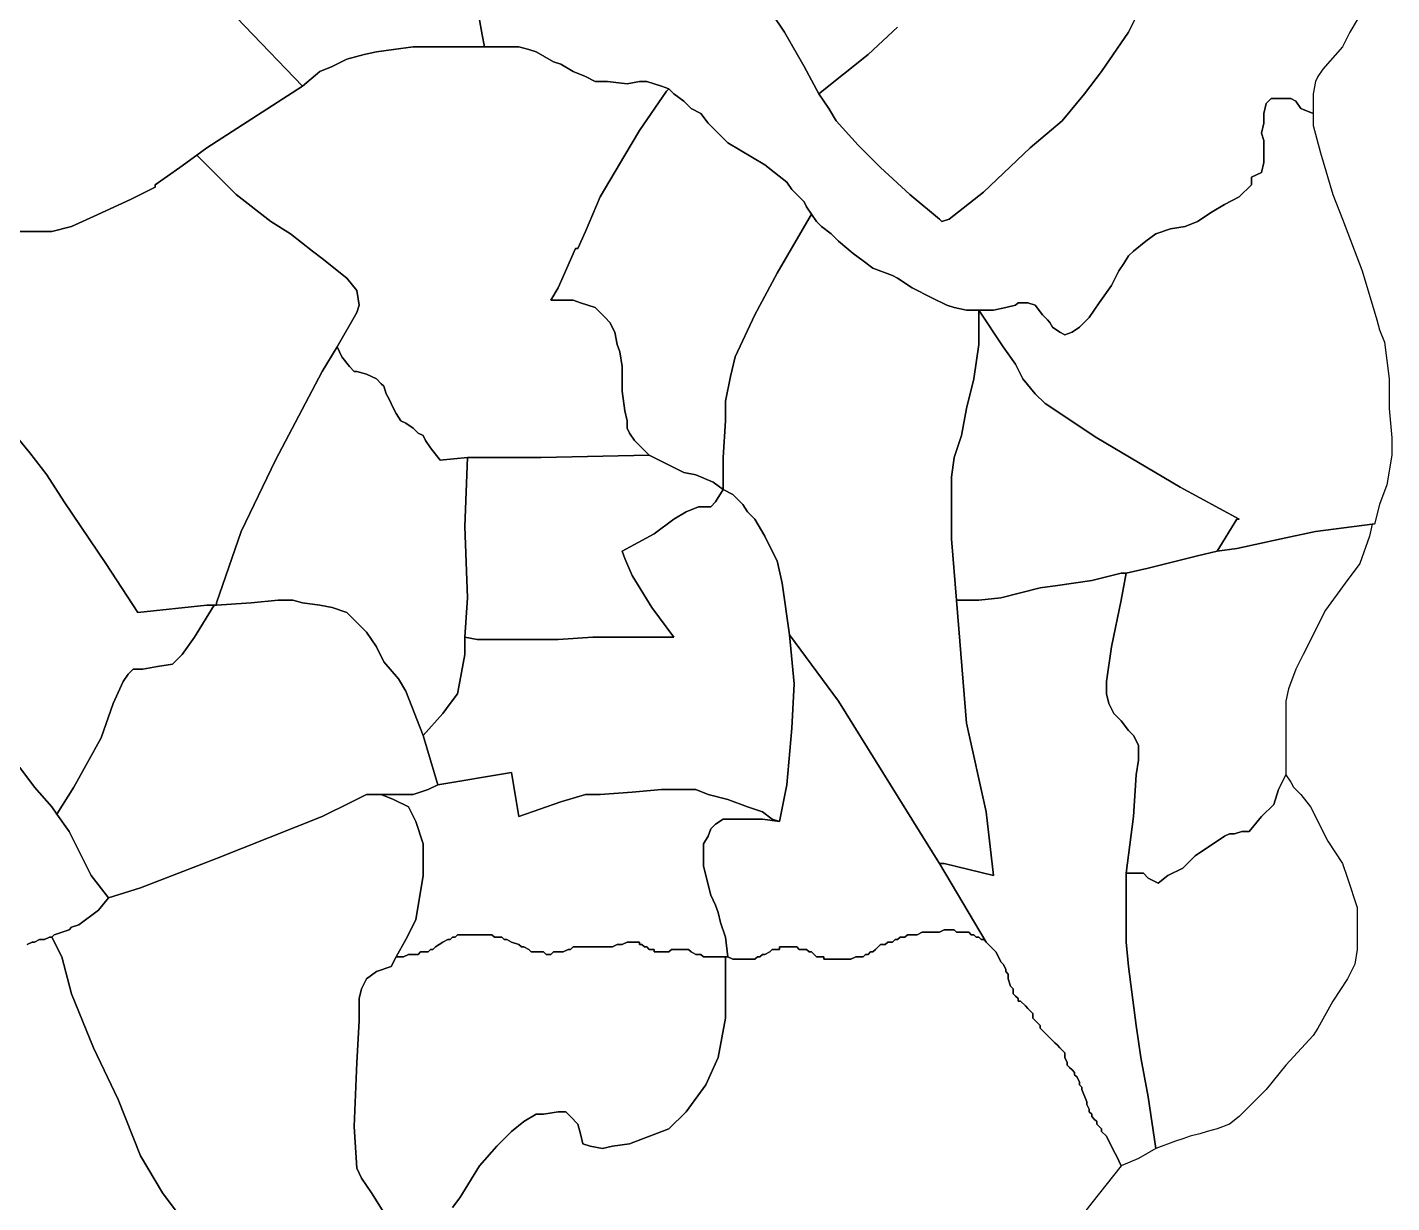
# Model space of a CAD drawing. Extents: x 50 to 241, y 15 to 190.
# Drawn here: x 189.41 to 236.4, y 106.67 to 147.14 of the extents above; entities that cross this region are included whole.
import ezdxf

# ---------------------------------------------------------------- set-up
doc = ezdxf.new("R2010")
doc.units = 0
doc.layers.add('URANGA', color=7, linetype='CONTINUOUS')

msp = doc.modelspace()

# ---------------------------------------------------------------- linework, layer by layer
at = {"layer": 'URANGA', "color": 2}
for points in [[(194.741045, 153.833354), (194.910385, 153.664006), (194.995056, 153.240631), (195.164392, 152.478557), (195.079726, 151.885833), (194.233024, 149.853639), (194.910385, 149.260913), (198.889874, 145.111847), (195.587743, 142.994976), (195.249063, 142.740951), (194.656375, 142.317579), (193.809673, 141.724856), (193.809673, 141.640179), (192.962974, 141.216807), (191.692922, 140.624084), (190.930893, 140.285382), (190.253532, 140.116034), (189.745514, 140.116034), (188.898812, 140.116034)], [(204.986117, 147.39807), (205.070788, 146.89002), (205.155458, 146.466645), (202.700026, 146.466645), (202.022664, 146.381971), (201.429976, 146.297297), (201.006625, 146.21262), (200.413934, 146.043273), (199.905916, 145.789248), (199.482565, 145.619897), (198.889874, 145.111847), (194.910385, 149.260913)], [(219.380019, 147.144045), (218.36398, 146.21262), (216.67058, 144.857823), (216.162558, 145.789248), (215.4852, 146.974694), (214.638498, 148.244818)], [(214.638498, 148.244818), (215.4852, 146.974694), (216.162558, 145.789248), (216.67058, 144.857823), (217.00926, 144.349773), (217.263267, 143.926401), (218.025299, 143.079653), (218.787331, 142.317579), (219.80337, 141.386154), (220.819409, 140.539407), (220.904079, 140.454733), (221.158089, 140.539407), (222.343468, 141.470832), (223.952202, 142.994976), (225.052911, 143.926401), (225.814939, 144.857823), (226.407631, 145.619897), (227.339003, 146.974694), (227.76235, 147.821442)], [(227.76235, 147.821442), (227.339003, 146.974694), (226.407631, 145.619897), (225.814939, 144.857823), (225.052911, 143.926401), (223.952202, 142.994976), (222.343468, 141.470832), (221.158089, 140.539406), (220.904079, 140.454733), (220.819408, 140.539406), (219.80337, 141.386154), (218.787331, 142.317579), (218.025299, 143.079653), (217.263267, 143.926401), (217.00926, 144.349773), (216.67058, 144.857823), (218.36398, 146.21262), (219.380019, 147.144045)], [(233.689253, 144.180426), (233.265902, 144.349773), (233.096562, 144.603798), (232.927222, 144.688475), (232.757881, 144.688475), (232.503874, 144.688475), (232.249864, 144.688475), (232.080523, 144.519124), (231.995853, 144.180426), (231.995853, 143.841724), (231.911183, 143.503026), (231.995853, 143.249001), (231.995853, 142.740951), (231.995853, 142.486927), (231.911183, 142.148228), (231.572502, 141.978881), (231.572502, 141.724856), (231.149151, 141.301481), (230.641133, 141.047456), (230.217782, 140.793431), (229.709761, 140.454733), (229.28641, 140.285382), (228.778393, 140.200708), (228.270371, 140.031357), (227.931691, 139.777336), (227.50834, 139.438634), (227.339003, 139.269287), (227.169662, 139.015262), (227.000322, 138.761237), (226.746312, 138.253188), (226.322961, 137.660465), (225.98428, 137.152415), (225.645603, 136.813717), (225.391592, 136.644366), (225.137581, 136.559692), (224.968241, 136.644366), (224.71423, 136.813717), (224.62956, 136.983064), (224.54489, 137.067742), (224.37555, 137.237089), (224.121539, 137.575787), (223.867532, 137.660465), (223.528851, 137.660465), (223.444181, 137.575787), (223.1055, 137.491114), (222.682149, 137.40644), (222.258802, 137.40644), (222.174132, 137.40644), (222.004791, 137.40644), (221.750781, 137.40644), (221.32743, 137.491114), (221.073419, 137.575787), (220.565401, 137.829812), (219.88804, 138.168514), (219.380019, 138.507212), (219.210678, 138.591886), (218.53332, 138.845911), (218.19464, 139.099936), (217.855959, 139.35396), (217.347938, 139.777336), (217.093931, 140.031357), (216.75525, 140.285382), (216.585909, 140.454733), (216.416569, 140.708757), (216.247229, 140.962782), (216.162558, 141.13213), (215.739207, 141.555505), (215.569867, 141.80953), (215.14652, 142.148228), (214.807839, 142.402253), (213.961137, 142.910302), (213.537789, 143.164327), (213.199109, 143.503026), (212.860428, 143.841724), (212.606417, 144.180426), (212.267737, 144.349773), (212.013729, 144.603798), (211.675049, 144.857823), (211.505708, 145.027174), (211.251698, 145.111847), (210.997687, 145.196521), (210.743677, 145.281198), (210.489666, 145.281198), (210.066319, 145.196521), (209.388957, 145.281198), (208.965606, 145.281198), (208.626929, 145.450546), (208.203578, 145.619897), (207.780227, 145.873922), (207.526216, 145.958595), (206.933528, 146.297297), (206.679518, 146.381971), (206.340837, 146.466645), (206.002156, 146.466645), (205.748146, 146.466645), (205.409465, 146.466645), (205.155458, 146.466645), (205.070788, 146.89002), (204.986117, 147.39807)], [(235.213313, 147.39807), (234.959303, 146.974694), (234.705292, 146.466645), (234.027934, 145.704571), (233.858594, 145.450546), (233.773924, 145.281198), (233.689253, 144.857823), (233.689253, 144.349773), (233.689253, 144.180426)], [(211.505708, 145.027174), (211.421038, 144.9425), (210.489666, 143.587703), (209.981648, 142.740951), (209.134946, 141.301481), (208.626929, 140.116034), (208.372918, 139.523311), (208.288248, 139.523311), (207.695557, 138.168514), (207.441546, 137.745138), (207.949567, 137.745138), (208.203578, 137.745138), (208.457588, 137.660465), (208.711599, 137.575787), (208.965606, 137.491114), (209.134946, 137.321763), (209.304287, 137.152415), (209.473627, 136.983064), (209.642968, 136.644366), (209.727638, 136.22099), (209.812308, 135.966966), (209.896978, 135.45892), (209.896978, 135.120218), (209.896978, 134.612168), (209.981648, 133.934771), (210.066318, 133.596073), (210.066318, 133.342048), (210.150989, 133.172697), (210.320329, 132.918673), (210.828347, 132.410623), (207.102865, 132.32595), (204.562766, 132.32595), (203.631394, 132.241276), (203.292717, 132.664648), (203.123377, 132.918673), (203.038706, 133.088024), (202.869366, 133.172697), (202.700026, 133.342048), (202.446015, 133.511396), (202.276675, 133.596073), (202.107334, 133.850098), (202.022664, 134.019445), (201.937994, 134.188796), (201.853327, 134.358147), (201.768657, 134.527495), (201.683987, 134.781519), (201.599317, 134.866193), (201.429976, 135.035544), (201.260636, 135.120218), (201.091296, 135.204895), (200.752615, 135.289569), (200.667945, 135.289569), (200.498604, 135.45892), (200.244594, 135.797618), (200.075257, 136.136316), (200.752615, 137.321763), (200.837285, 137.575787), (200.752615, 138.083837), (200.413934, 138.507212), (199.567236, 139.184609), (199.228555, 139.438634), (198.466527, 140.031357), (197.789165, 140.454733), (196.603786, 141.386154), (195.249063, 142.740951), (195.587743, 142.994976), (198.889874, 145.111847), (199.482565, 145.619897), (199.905916, 145.789248), (200.413934, 146.043273), (201.006625, 146.21262), (201.429976, 146.297297), (202.022664, 146.381971), (202.700026, 146.466645), (205.155458, 146.466645), (205.409465, 146.466645), (205.748146, 146.466645), (206.002156, 146.466645), (206.340837, 146.466645), (206.679518, 146.381971), (206.933528, 146.297297), (207.526216, 145.958595), (207.780227, 145.873922), (208.203578, 145.619897), (208.626929, 145.450546), (208.965606, 145.281198), (209.388957, 145.281198), (210.066319, 145.196521), (210.489666, 145.281198), (210.743677, 145.281198), (210.997687, 145.196521), (211.251698, 145.111847), (211.505708, 145.027174)], [(216.416569, 140.708757), (215.23119, 138.67656), (214.469158, 137.237089), (213.7918, 135.797618), (213.62246, 135.120218), (213.453119, 134.27347), (213.453119, 133.596073), (213.368449, 132.32595), (213.368449, 131.225177), (213.029768, 131.479202), (212.437077, 131.733226), (212.013729, 131.8179), (211.675049, 131.987251), (210.828347, 132.410623), (210.320329, 132.918673), (210.150989, 133.172697), (210.066319, 133.342048), (210.066319, 133.596073), (209.981648, 133.934771), (209.896978, 134.612168), (209.896978, 135.120218), (209.896978, 135.45892), (209.812308, 135.966966), (209.727638, 136.22099), (209.642968, 136.644366), (209.473627, 136.983064), (209.304287, 137.152415), (209.134946, 137.321763), (208.965606, 137.491114), (208.711599, 137.575787), (208.457588, 137.660465), (208.203578, 137.745138), (207.949567, 137.745138), (207.441546, 137.745138), (207.695557, 138.168514), (208.288248, 139.523311), (208.372918, 139.523311), (208.626929, 140.116034), (209.134946, 141.301481), (209.981648, 142.740952), (210.489666, 143.587703), (211.421038, 144.9425), (211.505708, 145.027174), (211.675049, 144.857823), (212.013729, 144.603798), (212.267737, 144.349773), (212.606417, 144.180426), (212.860428, 143.841724), (213.199109, 143.503026), (213.537789, 143.164327), (213.961137, 142.910302), (214.807839, 142.402253), (215.14652, 142.148228), (215.569867, 141.80953), (215.739207, 141.555505), (216.162558, 141.13213), (216.247229, 140.962782), (216.416569, 140.708757)], [(233.689253, 144.180426), (233.689253, 143.75705), (233.943264, 142.825629), (234.366611, 141.386154), (234.705292, 140.539406), (235.382654, 138.761237), (235.890675, 137.067742), (235.975342, 136.72904), (236.144682, 136.305667), (236.314022, 135.035544), (236.314022, 134.019445), (236.398693, 133.00335), (236.398693, 132.410623), (236.229352, 131.394528), (235.975342, 130.717128), (235.806005, 130.039731), (235.721334, 130.039731), (233.773924, 129.785706), (232.588541, 129.531681), (231.064481, 129.192983), (230.387123, 129.108306), (231.064481, 130.209078), (231.149151, 130.209078), (229.117073, 131.309851), (226.23829, 133.00335), (224.46022, 134.188796), (224.121539, 134.527495), (223.698192, 135.035544), (223.444181, 135.543593), (223.02083, 136.136316), (222.174132, 137.40644), (222.258802, 137.40644), (222.682149, 137.40644), (223.1055, 137.491114), (223.444181, 137.575787), (223.528851, 137.660465), (223.867532, 137.660465), (224.121539, 137.575787), (224.37555, 137.237089), (224.54489, 137.067742), (224.62956, 136.983064), (224.71423, 136.813717), (224.968241, 136.644366), (225.137581, 136.559692), (225.391592, 136.644366), (225.645603, 136.813717), (225.98428, 137.152415), (226.322961, 137.660465), (226.746312, 138.253188), (227.000322, 138.761237), (227.169662, 139.015262), (227.339003, 139.269287), (227.50834, 139.438634), (227.931691, 139.777336), (228.270371, 140.031357), (228.778393, 140.200708), (229.28641, 140.285382), (229.709761, 140.454733), (230.217782, 140.793431), (230.641133, 141.047456), (231.149151, 141.301481), (231.572502, 141.724856), (231.572502, 141.978881), (231.911183, 142.148228), (231.995853, 142.486927), (231.995853, 142.740952), (231.995853, 143.249001), (231.911183, 143.503026), (231.995853, 143.841724), (231.995853, 144.180426), (232.080523, 144.519124), (232.249864, 144.688475), (232.503874, 144.688475), (232.757881, 144.688475), (232.927222, 144.688475), (233.096562, 144.603798), (233.265902, 144.349773), (233.689253, 144.180426)], [(188.898812, 140.116034), (189.745514, 140.116034), (190.253532, 140.116034), (190.930893, 140.285382), (191.692922, 140.624084), (192.962974, 141.216807), (193.809673, 141.640179), (193.809673, 141.724856), (194.656375, 142.317579), (195.249063, 142.740951), (196.603786, 141.386154), (197.789165, 140.454733), (198.466527, 140.031357), (199.228555, 139.438634), (199.567236, 139.184609), (200.413934, 138.507212), (200.752615, 138.083837), (200.837285, 137.575787), (200.752615, 137.321763), (200.075257, 136.136316)], [(222.174132, 137.40644), (222.174132, 136.22099), (222.004791, 135.035544), (221.750781, 134.019445), (221.58144, 133.088024), (221.32743, 132.32595), (221.242759, 131.648553), (221.242759, 130.886479), (221.242759, 129.531681), (221.4121, 127.41481), (221.750781, 123.181068), (222.428139, 120.132775), (222.682149, 117.93123), (220.988749, 118.354606), (220.819409, 118.354606), (220.396061, 119.032002), (217.347938, 123.943142), (215.654537, 126.229364), (215.40053, 128.007533), (215.23119, 128.769607), (215.061849, 129.108306), (214.807839, 129.616355), (214.469158, 130.209078), (214.215147, 130.463103), (214.045807, 130.717128), (213.70713, 131.055826), (213.368449, 131.225177), (213.368449, 132.32595), (213.453119, 133.596073), (213.453119, 134.27347), (213.62246, 135.120218), (213.7918, 135.797618), (214.469158, 137.237089), (215.23119, 138.67656), (216.416569, 140.708757), (216.585909, 140.454733), (216.75525, 140.285382), (217.093931, 140.031357), (217.347938, 139.777336), (217.855959, 139.35396), (218.19464, 139.099936), (218.53332, 138.845911), (219.210678, 138.591886), (219.380019, 138.507212), (219.88804, 138.168514), (220.565401, 137.829812), (221.073419, 137.575787), (221.32743, 137.491114), (221.750781, 137.40644), (222.004791, 137.40644), (222.174132, 137.40644)], [(230.387123, 129.108306), (229.709761, 128.938958), (228.016361, 128.515583), (227.254333, 128.346232), (227.084992, 128.346232), (226.06895, 128.092207), (224.883571, 127.92286), (224.290879, 127.838186), (223.613521, 127.668835), (222.93616, 127.499484), (222.174132, 127.41481), (221.4121, 127.41481), (221.242759, 129.531681), (221.242759, 130.886479), (221.242759, 131.648553), (221.32743, 132.32595), (221.58144, 133.088024), (221.750781, 134.019445), (222.004791, 135.035544), (222.174132, 136.22099), (222.174132, 137.40644), (223.02083, 136.136316), (223.444181, 135.543593), (223.698192, 135.035544), (224.121539, 134.527495), (224.46022, 134.188796), (226.23829, 133.00335), (229.117073, 131.309851), (231.149151, 130.209078), (231.064481, 130.209078), (230.387123, 129.108306)], [(200.075257, 136.136316), (199.567236, 135.289569), (197.958505, 132.241276), (196.773126, 129.785706), (195.926424, 127.330136), (195.926424, 127.245459), (195.841754, 127.245459), (195.587743, 127.245459), (193.216985, 126.991435), (192.116273, 128.684934), (190.676883, 130.801801), (190.084191, 131.733226), (189.491504, 132.495301), (189.068153, 133.00335)], [(204.562766, 132.32595), (204.478096, 129.955054), (204.562766, 127.499484), (204.478096, 126.144687), (204.478096, 125.551964), (204.308756, 124.620542), (204.224086, 124.197166), (203.970075, 123.858468), (203.716065, 123.51977), (203.038706, 122.757696), (202.446015, 124.28184), (202.192005, 124.705216), (201.683987, 125.297939), (201.429976, 125.805988), (201.260636, 126.060013), (201.091296, 126.314038), (200.837285, 126.568062), (200.667945, 126.73741), (200.413934, 126.991435), (199.905916, 127.160786), (199.482565, 127.245459), (198.889874, 127.330137), (198.551193, 127.41481), (198.043176, 127.41481), (197.111803, 127.330137), (195.926424, 127.245459), (195.926424, 127.330137), (196.773126, 129.785706), (197.958505, 132.241276), (199.567236, 135.289569), (200.075257, 136.136317), (200.244594, 135.797618), (200.498604, 135.45892), (200.667945, 135.289569), (200.752615, 135.289569), (201.091296, 135.204895), (201.260636, 135.120218), (201.429976, 135.035544), (201.599317, 134.866193), (201.683987, 134.781519), (201.768657, 134.527495), (201.853327, 134.358147), (201.937994, 134.188796), (202.022664, 134.019445), (202.107334, 133.850098), (202.276675, 133.596073), (202.446015, 133.511396), (202.700026, 133.342048), (202.869366, 133.172697), (203.038706, 133.088024), (203.123377, 132.918673), (203.292717, 132.664648), (203.631394, 132.241276), (204.562766, 132.32595)], [(189.068153, 133.00335), (189.491504, 132.495301), (190.084191, 131.733227), (190.676883, 130.801801), (192.116273, 128.684934), (193.216985, 126.991435), (195.587743, 127.245459), (195.841754, 127.245459)], [(213.368449, 131.225177), (213.114438, 130.801801), (212.945098, 130.632454), (212.775758, 130.632454), (212.521747, 130.632454), (212.0984, 130.463103), (211.675049, 130.209078), (210.997687, 129.701029), (209.896978, 129.108306), (209.981648, 128.854281), (210.235659, 128.261558), (210.913017, 127.160786), (211.675049, 126.144687), (210.404999, 126.144687), (208.880936, 126.144687), (207.695557, 126.060013), (206.679518, 126.060013), (205.832816, 126.060013), (204.901447, 126.060013), (204.478096, 126.144687), (204.562766, 127.499484), (204.478096, 129.955054), (204.562766, 132.32595), (207.102865, 132.32595), (210.828347, 132.410623), (211.675049, 131.987251), (212.013729, 131.8179), (212.437077, 131.733226), (213.029768, 131.479202), (213.368449, 131.225177)], [(215.654537, 126.229364), (215.823878, 124.535865), (215.739207, 123.01172), (215.569867, 121.0642), (215.31586, 119.794076), (215.061849, 119.87875), (214.723169, 120.132775), (214.215147, 120.302126), (213.537789, 120.556151), (212.860428, 120.725498), (212.437077, 120.894849), (211.929059, 120.894849), (211.251698, 120.894849), (210.235659, 120.810175), (209.134946, 120.725498), (208.626929, 120.725498), (207.780227, 120.471473), (206.340837, 119.963424), (206.086826, 121.487572), (203.546728, 121.0642), (203.038706, 122.757696), (203.716065, 123.51977), (203.970075, 123.858468), (204.224086, 124.197166), (204.308756, 124.620542), (204.478096, 125.551964), (204.478096, 126.144687), (204.901447, 126.060013), (205.832816, 126.060013), (206.679518, 126.060013), (207.695557, 126.060013), (208.880936, 126.144687), (210.404999, 126.144687), (211.675049, 126.144687), (210.913017, 127.160786), (210.235659, 128.261558), (209.981648, 128.854281), (209.896978, 129.108306), (210.997687, 129.701029), (211.675049, 130.209078), (212.0984, 130.463103), (212.521747, 130.632454), (212.775758, 130.632454), (212.945098, 130.632454), (213.114438, 130.801801), (213.368449, 131.225177), (213.70713, 131.055826), (214.045807, 130.717128), (214.215147, 130.463103), (214.469158, 130.209078), (214.807839, 129.616355), (215.061849, 129.108306), (215.23119, 128.769607), (215.40053, 128.007533), (215.654537, 126.229364)], [(232.757881, 121.402898), (232.503874, 120.894849), (232.334534, 120.3868), (231.911183, 119.963424), (231.487832, 119.455378), (231.403162, 119.455378), (231.233821, 119.455378), (230.979811, 119.370701), (230.89514, 119.370701), (230.810474, 119.370701), (230.641133, 119.286027), (229.625091, 118.60863), (229.20174, 118.185255), (228.693722, 117.93123), (228.355042, 117.677205), (228.016361, 117.846556), (227.847021, 118.015904), (227.67768, 118.015904), (227.50834, 118.015904), (227.254333, 118.015904), (227.50834, 119.963424), (227.59301, 121.402898), (227.67768, 121.910948), (227.67768, 122.418997), (227.50834, 122.757696), (227.339003, 122.927043), (227.084992, 123.265745), (226.830982, 123.51977), (226.661641, 123.858468), (226.576971, 124.197166), (226.576971, 124.620542), (226.746312, 125.805988), (227.084992, 127.41481), (227.254333, 128.346232), (228.016361, 128.515583), (229.709761, 128.938958), (230.387123, 129.108306), (231.064481, 129.192983), (232.588541, 129.531681), (233.773924, 129.785706), (235.721335, 130.039731), (235.636664, 129.616355), (235.297984, 128.684934), (234.789962, 128.007533), (234.112604, 127.076112), (233.350573, 125.551964), (233.096562, 125.043914), (232.842551, 124.366517), (232.757881, 123.943142), (232.757881, 123.435092), (232.757881, 123.01172), (232.757881, 122.33432), (232.757881, 121.741597), (232.757881, 121.402898)], [(227.254333, 118.015904), (227.254333, 116.999808), (227.254333, 115.645011), (227.339003, 114.79826), (227.59301, 112.766066), (227.76235, 111.665293), (228.016361, 110.310496), (228.270371, 108.532323), (227.67768, 108.193625), (227.084992, 107.9396), (227.000322, 108.108951), (226.915652, 108.278299), (226.830982, 108.447649), (226.746312, 108.617), (226.661641, 108.786348), (226.576971, 108.955699), (226.407631, 109.12505), (226.407631, 109.209724), (226.23829, 109.379071), (226.23829, 109.463748), (226.15362, 109.548422), (226.06895, 109.633096), (226.06895, 109.717773), (225.98428, 109.802447), (225.98428, 109.88712), (225.89961, 110.056471), (225.89961, 110.141145), (225.730273, 110.564521), (225.730273, 110.649195), (225.645603, 110.733868), (225.645603, 110.818545), (225.560932, 110.987893), (225.476262, 111.07257), (225.476262, 111.157244), (225.391592, 111.241918), (225.306922, 111.326595), (225.222252, 111.411269), (225.222252, 111.495942), (225.137581, 111.665293), (225.137581, 111.749967), (225.137581, 111.834644), (225.052911, 111.919318), (224.968241, 112.003992), (224.883571, 112.088665), (224.798901, 112.173343), (224.62956, 112.34269), (224.54489, 112.427367), (224.46022, 112.512041), (224.37555, 112.596715), (224.290879, 112.681392), (224.290879, 112.766066), (224.036872, 113.02009), (224.036872, 113.189441), (223.952202, 113.274115), (223.867532, 113.358789), (223.782862, 113.443463), (223.613521, 113.612814), (223.528851, 113.612814), (223.528851, 113.697487), (223.444181, 113.782165), (223.359511, 113.866838), (223.359511, 113.951512), (223.359511, 114.036189), (223.274841, 114.120863), (223.19017, 114.374888), (223.19017, 114.544239), (223.1055, 114.628912), (223.1055, 114.713586), (223.02083, 114.882937), (222.93616, 114.967611), (222.85149, 115.136962), (222.766819, 115.306309), (222.682149, 115.390986), (222.597479, 115.47566), (222.512809, 115.560334), (222.428139, 115.645011), (220.819409, 118.354606), (220.988749, 118.354606), (222.682149, 117.93123), (222.428139, 120.132775), (221.750781, 123.181068), (221.4121, 127.41481), (222.174132, 127.41481), (222.93616, 127.499484), (223.613521, 127.668835), (224.290879, 127.838186), (224.883571, 127.92286), (226.06895, 128.092207), (227.084992, 128.346232), (227.254333, 128.346232), (227.084992, 127.41481), (226.746312, 125.805988), (226.576971, 124.620542), (226.576971, 124.197166), (226.661641, 123.858468), (226.830982, 123.51977), (227.084992, 123.265745), (227.339003, 122.927043), (227.50834, 122.757696), (227.67768, 122.418997), (227.67768, 121.910948), (227.59301, 121.402898), (227.50834, 119.963424), (227.254333, 118.015904)], [(203.038706, 122.757696), (203.546728, 121.0642), (203.208047, 120.894849), (202.700026, 120.725498), (202.276675, 120.725498), (201.599317, 120.725498), (201.260636, 120.725498), (201.091296, 120.725498), (200.583274, 120.471473), (199.567236, 119.963424), (195.926424, 118.523953), (193.301655, 117.507854), (192.200943, 117.169156), (191.608255, 117.93123), (190.846223, 119.455378), (190.422872, 120.048101), (191.015564, 120.979523), (191.946932, 122.673018), (192.370283, 123.858468), (192.708964, 124.620542), (192.878304, 124.874567), (193.047645, 125.043914), (193.386322, 125.043914), (193.894343, 125.128591), (194.402364, 125.213265), (194.741045, 125.551964), (195.164392, 126.144687), (195.841754, 127.245459), (195.926424, 127.245459), (197.111803, 127.330136), (198.043176, 127.41481), (198.551193, 127.41481), (198.889874, 127.330136), (199.482565, 127.245459), (199.905916, 127.160786), (200.413934, 126.991435), (200.667945, 126.73741), (200.837285, 126.568062), (201.091296, 126.314038), (201.260636, 126.060013), (201.429976, 125.805988), (201.683987, 125.297939), (202.192005, 124.705216), (202.446015, 124.28184), (203.038706, 122.757696)], [(195.841754, 127.245459), (195.164392, 126.144687), (194.741045, 125.551964), (194.402364, 125.213265), (193.894343, 125.128591), (193.386322, 125.043914), (193.047645, 125.043914), (192.878304, 124.874567), (192.708964, 124.620542), (192.370283, 123.858468), (191.946932, 122.673018), (191.015564, 120.979523), (190.422872, 120.048101), (190.253532, 120.302126), (189.660844, 120.979523), (189.152823, 121.656923)], [(220.819408, 118.354606), (222.428139, 115.645011), (222.343468, 115.729685), (222.258802, 115.729685), (222.174132, 115.814359), (222.089461, 115.814359), (222.004791, 115.899036), (221.920121, 115.899036), (221.835451, 115.98371), (221.750781, 115.98371), (221.66611, 115.98371), (221.58144, 115.98371), (221.49677, 115.98371), (221.4121, 115.98371), (221.32743, 116.068383), (221.158089, 116.068383), (220.988749, 116.068383), (220.819409, 115.98371), (220.565401, 115.98371), (220.396061, 115.98371), (220.226721, 115.98371), (220.05738, 115.899036), (219.88804, 115.899036), (219.7187, 115.899036), (219.634029, 115.814359), (219.464689, 115.814359), (219.380019, 115.729685), (219.295349, 115.729685), (219.210678, 115.645011), (219.041338, 115.645011), (218.956668, 115.560334), (218.872001, 115.560334), (218.787331, 115.560334), (218.617991, 115.390986), (218.53332, 115.306309), (218.44865, 115.306309), (218.36398, 115.221635), (218.27931, 115.221635), (218.19464, 115.136962), (218.109969, 115.136962), (218.025299, 115.136962), (217.940629, 115.136962), (217.771289, 115.052284), (217.686618, 115.052284), (217.517278, 115.052284), (217.347938, 115.052284), (217.263267, 115.052284), (217.178601, 115.052284), (217.093931, 115.052284), (217.00926, 115.052284), (216.92459, 115.052284), (216.83992, 115.052284), (216.83992, 115.136962), (216.75525, 115.136962), (216.67058, 115.136962), (216.585909, 115.136962), (216.416569, 115.306309), (216.331899, 115.306309), (216.247229, 115.390986), (216.162558, 115.390986), (216.077888, 115.390986), (215.993218, 115.390986), (215.908548, 115.47566), (215.739207, 115.47566), (215.654537, 115.47566), (215.569867, 115.47566), (215.4852, 115.47566), (215.40053, 115.47566), (215.31586, 115.47566), (215.31586, 115.390986), (215.23119, 115.390986), (215.14652, 115.390986), (215.061849, 115.390986), (214.977179, 115.306309), (214.807839, 115.221635), (214.723169, 115.221635), (214.638498, 115.136962), (214.553828, 115.136962), (214.469158, 115.052284), (214.384488, 115.052284), (214.299818, 115.052284), (214.215147, 115.052284), (214.130477, 115.052284), (213.961137, 115.052284), (213.7918, 115.052284), (213.70713, 115.052284), (213.537789, 115.136962), (213.453119, 115.814359), (213.283779, 116.322408), (213.199109, 116.661106), (213.114438, 116.915131), (212.945098, 117.253833), (212.775758, 117.93123), (212.691087, 118.269928), (212.691087, 118.523953), (212.691087, 118.777978), (212.691087, 119.032002), (212.860428, 119.286027), (212.945098, 119.540052), (213.114438, 119.709403), (213.368449, 119.87875), (213.70713, 119.87875), (213.876467, 119.87875), (214.299818, 119.87875), (214.638498, 119.87875), (214.723169, 119.87875), (215.31586, 119.794076), (215.569867, 121.0642), (215.739207, 123.01172), (215.823878, 124.535865), (215.654537, 126.229364), (217.347938, 123.943142), (220.396061, 119.032002), (220.819409, 118.354606)], [(189.152823, 121.656923), (189.660844, 120.979523), (190.253532, 120.302126), (190.422872, 120.048101), (190.846223, 119.455378), (191.608255, 117.93123), (192.200943, 117.169156), (191.862262, 116.745784), (191.184904, 116.237734), (190.930893, 116.153057), (190.846223, 116.068383), (190.338202, 115.899036), (190.253532, 115.814359), (190.168862, 115.814359), (189.999521, 115.729685), (189.830184, 115.729685), (189.660844, 115.645011), (189.576174, 115.645011), (189.406833, 115.560334)], [(215.31586, 119.794076), (214.723169, 119.87875), (214.638498, 119.87875), (214.299818, 119.87875), (213.876467, 119.87875), (213.70713, 119.87875), (213.368449, 119.87875), (213.114438, 119.709403), (212.945098, 119.540052), (212.860428, 119.286027), (212.691087, 119.032002), (212.691087, 118.777978), (212.691087, 118.523953), (212.691087, 118.269928), (212.775758, 117.93123), (212.945098, 117.253833), (213.114438, 116.915131), (213.199109, 116.661106), (213.283779, 116.322408), (213.453119, 115.814359), (213.537789, 115.136962), (213.453119, 115.136962), (213.368449, 115.136962), (213.199109, 115.136962), (213.114438, 115.136962), (212.860428, 115.136962), (212.775758, 115.136962), (212.691087, 115.136962), (212.606417, 115.221635), (212.521747, 115.221635), (212.437077, 115.221635), (212.267737, 115.306309), (212.183066, 115.390986), (212.0984, 115.390986), (212.013729, 115.390986), (211.844389, 115.390986), (211.759719, 115.390986), (211.675049, 115.390986), (211.590378, 115.390986), (211.505708, 115.306309), (211.421038, 115.306309), (211.336368, 115.306309), (211.251698, 115.306309), (211.167028, 115.306309), (211.082357, 115.306309), (210.997687, 115.306309), (210.997687, 115.390986), (210.913017, 115.390986), (210.828347, 115.390986), (210.743677, 115.47566), (210.659006, 115.47566), (210.574336, 115.560334), (210.489666, 115.560334), (210.489666, 115.645011), (210.404999, 115.645011), (210.320329, 115.645011), (210.235659, 115.645011), (210.150989, 115.645011), (210.066319, 115.645011), (209.896978, 115.560334), (209.812308, 115.560334), (209.727638, 115.560334), (209.558297, 115.47566), (209.473627, 115.47566), (209.304287, 115.47566), (208.796266, 115.47566), (208.711599, 115.47566), (208.542259, 115.47566), (208.457588, 115.47566), (208.372918, 115.47566), (208.288248, 115.47566), (208.203578, 115.47566), (208.118908, 115.390986), (208.034237, 115.390986), (207.864897, 115.306309), (207.780227, 115.306309), (207.695557, 115.306309), (207.610886, 115.306309), (207.526216, 115.306309), (207.441546, 115.221635), (207.356876, 115.221635), (207.272206, 115.221635), (207.187535, 115.306309), (207.102865, 115.306309), (207.018195, 115.306309), (206.933528, 115.306309), (206.764188, 115.306309), (206.679518, 115.390986), (206.510177, 115.47566), (206.425507, 115.47566), (206.340837, 115.560334), (206.086826, 115.645011), (205.917486, 115.729685), (205.832816, 115.729685), (205.748146, 115.814359), (205.663475, 115.814359), (205.494135, 115.814359), (205.409465, 115.899036), (205.324795, 115.899036), (205.240128, 115.899036), (205.155458, 115.899036), (205.070788, 115.899036), (204.986117, 115.899036), (204.816777, 115.899036), (204.732107, 115.899036), (204.562766, 115.899036), (204.478096, 115.899036), (204.393426, 115.899036), (204.224086, 115.899036), (204.139415, 115.814359), (204.054745, 115.814359), (203.970075, 115.729685), (203.885405, 115.729685), (203.716065, 115.645011), (203.462057, 115.47566), (203.377387, 115.390986), (203.292717, 115.390986), (203.208047, 115.306309), (203.038706, 115.306309), (202.954036, 115.306309), (202.869366, 115.221635), (202.784696, 115.221635), (202.615356, 115.221635), (202.530685, 115.221635), (202.361345, 115.136962), (202.276675, 115.136962), (202.107334, 115.136962), (202.446015, 115.729685), (202.784696, 116.407082), (203.038706, 117.93123), (203.038706, 119.032002), (202.784696, 119.794076), (202.530685, 120.302126), (202.022664, 120.556151), (201.599317, 120.725498), (202.276675, 120.725498), (202.700026, 120.725498), (203.208047, 120.894849), (203.546728, 121.0642), (206.086826, 121.487572), (206.340837, 119.963424), (207.780227, 120.471473), (208.626929, 120.725498), (209.134946, 120.725498), (210.235659, 120.810175), (211.251698, 120.894849), (211.929059, 120.894849), (212.437077, 120.894849), (212.860428, 120.725498), (213.537789, 120.556151), (214.215147, 120.302126), (214.723169, 120.132775), (215.061849, 119.87875), (215.31586, 119.794076)], [(228.270371, 108.532323), (228.016361, 110.310496), (227.76235, 111.665293), (227.59301, 112.766066), (227.339003, 114.79826), (227.254333, 115.645011), (227.254333, 116.999808), (227.254333, 118.015904), (227.50834, 118.015904), (227.67768, 118.015904), (227.847021, 118.015904), (228.016361, 117.846556), (228.355042, 117.677205), (228.693722, 117.93123), (229.20174, 118.185255), (229.625091, 118.60863), (230.641133, 119.286027), (230.810474, 119.370701), (230.89514, 119.370701), (230.979811, 119.370701), (231.233821, 119.455378), (231.403162, 119.455378), (231.487832, 119.455378), (231.911183, 119.963424), (232.334534, 120.3868), (232.503874, 120.894849), (232.757881, 121.402898), (232.927222, 121.148874), (233.011892, 120.979523), (233.265902, 120.725498), (233.604583, 120.302126), (233.773924, 119.963424), (233.858594, 119.794076), (234.197275, 119.116676), (234.705292, 118.354606), (234.874633, 117.846556), (235.213313, 116.830457), (235.213313, 116.407082), (235.213313, 115.390986), (235.128643, 114.882937), (234.874633, 114.374888), (234.366611, 113.612814), (233.858594, 112.681392), (233.689253, 112.427367), (232.757881, 111.411269), (232.080523, 110.564521), (231.403162, 109.88712), (231.149151, 109.633096), (230.810474, 109.379071), (230.387123, 109.209724), (230.048442, 109.12505), (229.794431, 109.040373), (229.455751, 108.955699), (229.20174, 108.871025), (228.947733, 108.786348), (228.270372, 108.532323)], [(194.571705, 106.330778), (194.063683, 107.008179), (193.301655, 108.278299), (192.539624, 110.225822), (191.692922, 112.003992), (190.930893, 113.866838), (190.592213, 115.136962), (190.253532, 115.814359), (190.338202, 115.899036), (190.846223, 116.068383), (190.930893, 116.153057), (191.184904, 116.237734), (191.862262, 116.745784), (192.200943, 117.169156), (193.301655, 117.507854), (195.926424, 118.523953), (199.567236, 119.963424), (200.583274, 120.471473), (201.091296, 120.725498), (201.260636, 120.725498), (201.599317, 120.725498), (202.022664, 120.556151), (202.530685, 120.302126), (202.784696, 119.794076), (203.038706, 119.032002), (203.038706, 117.93123), (202.784696, 116.407082), (202.446015, 115.729685), (202.107334, 115.136962)], [(189.406833, 115.560334), (189.576174, 115.645011), (189.660844, 115.645011), (189.830184, 115.729685), (189.999521, 115.729685), (190.168862, 115.814359), (190.253532, 115.814359)], [(190.253532, 115.814359), (190.592213, 115.136962), (190.930893, 113.866838), (191.692922, 112.003992), (192.539624, 110.225822), (193.301655, 108.278299), (194.063683, 107.008179), (194.571705, 106.330778)], [(201.683987, 106.330778), (201.260636, 107.008179), (200.921955, 107.516228), (200.752615, 107.854926), (200.667945, 109.294397), (200.752615, 111.495942), (200.837285, 112.935417), (200.837285, 113.697487), (200.921955, 114.036189), (201.091296, 114.374888), (201.429976, 114.628912), (201.937994, 114.79826), (202.107334, 115.136962), (202.276675, 115.136962), (202.361345, 115.136962), (202.530685, 115.221635), (202.615355, 115.221635), (202.784696, 115.221635), (202.869366, 115.221635), (202.954036, 115.306309), (203.038706, 115.306309), (203.208047, 115.306309), (203.292717, 115.390986), (203.377387, 115.390986), (203.462057, 115.47566), (203.716064, 115.645011), (203.885405, 115.729685), (203.970075, 115.729685), (204.054745, 115.814359), (204.139415, 115.814359), (204.224086, 115.899036), (204.393426, 115.899036), (204.478096, 115.899036), (204.562766, 115.899036), (204.732107, 115.899036), (204.816777, 115.899036), (204.986117, 115.899036), (205.070788, 115.899036), (205.155458, 115.899036), (205.240128, 115.899036), (205.324795, 115.899036), (205.409465, 115.899036), (205.494135, 115.814359), (205.663475, 115.814359), (205.748146, 115.814359), (205.832816, 115.729685), (205.917486, 115.729685), (206.086826, 115.645011), (206.340837, 115.560334), (206.425507, 115.47566), (206.510177, 115.47566), (206.679518, 115.390986), (206.764188, 115.306309), (206.933528, 115.306309), (207.018195, 115.306309), (207.102865, 115.306309), (207.187535, 115.306309), (207.272206, 115.221635), (207.356876, 115.221635), (207.441546, 115.221635), (207.526216, 115.306309), (207.610886, 115.306309), (207.695557, 115.306309), (207.780227, 115.306309), (207.864897, 115.306309), (208.034237, 115.390986), (208.118908, 115.390986), (208.203578, 115.47566), (208.288248, 115.47566), (208.372918, 115.47566), (208.457588, 115.47566), (208.542259, 115.47566), (208.711599, 115.47566), (208.796266, 115.47566), (209.304287, 115.47566), (209.473627, 115.47566), (209.558297, 115.47566), (209.727638, 115.560334), (209.812308, 115.560334), (209.896978, 115.560334), (210.066318, 115.645011), (210.150989, 115.645011), (210.235659, 115.645011), (210.320329, 115.645011), (210.404999, 115.645011), (210.489666, 115.645011), (210.489666, 115.560334), (210.574336, 115.560334), (210.659006, 115.47566), (210.743677, 115.47566), (210.828347, 115.390986), (210.913017, 115.390986), (210.997687, 115.390986), (210.997687, 115.306309), (211.082357, 115.306309), (211.167027, 115.306309), (211.251698, 115.306309), (211.336368, 115.306309), (211.421038, 115.306309), (211.505708, 115.306309), (211.590378, 115.390986), (211.675049, 115.390986), (211.759719, 115.390986), (211.844389, 115.390986), (212.013729, 115.390986), (212.0984, 115.390986), (212.183066, 115.390986), (212.267736, 115.306309), (212.437077, 115.221635), (212.521747, 115.221635), (212.606417, 115.221635), (212.691087, 115.136962), (212.775758, 115.136962), (212.860428, 115.136962), (213.114438, 115.136962), (213.199109, 115.136962), (213.368449, 115.136962), (213.453119, 115.136962)], [(204.054745, 106.500129), (204.308756, 106.838828), (204.986117, 107.9396), (205.578805, 108.617), (206.086826, 109.12505), (206.510177, 109.463748), (206.933528, 109.717773), (207.187535, 109.717773), (207.695557, 109.802447), (207.949567, 109.802447), (208.118908, 109.633096), (208.372918, 109.379071), (208.457588, 109.040373), (208.542259, 108.701674), (208.796266, 108.617), (209.219617, 108.532323), (209.558297, 108.617), (210.150989, 108.701674), (211.505708, 109.209724), (212.0984, 109.802447), (212.775758, 110.733868), (213.199109, 111.665293), (213.453119, 113.02009), (213.453119, 114.205537), (213.453119, 114.882937), (213.453119, 115.136962), (213.537789, 115.136962), (213.70713, 115.052284), (213.7918, 115.052284), (213.961137, 115.052284), (214.130477, 115.052284), (214.215147, 115.052284), (214.299818, 115.052284), (214.384488, 115.052284), (214.469158, 115.052284), (214.553828, 115.136962), (214.638498, 115.136962), (214.723169, 115.221635), (214.807839, 115.221635), (214.977179, 115.306309), (215.061849, 115.390986), (215.14652, 115.390986), (215.23119, 115.390986), (215.31586, 115.390986), (215.31586, 115.47566), (215.40053, 115.47566), (215.4852, 115.47566), (215.569867, 115.47566), (215.654537, 115.47566), (215.739207, 115.47566), (215.908548, 115.47566), (215.993218, 115.390986), (216.077888, 115.390986), (216.162558, 115.390986), (216.247229, 115.390986), (216.331899, 115.306309), (216.416569, 115.306309), (216.585909, 115.136962), (216.67058, 115.136962), (216.75525, 115.136962), (216.83992, 115.136962), (216.83992, 115.052284), (216.92459, 115.052284), (217.00926, 115.052284), (217.093931, 115.052284), (217.178601, 115.052284), (217.263267, 115.052284), (217.347938, 115.052284), (217.517278, 115.052284), (217.686618, 115.052284), (217.771289, 115.052284), (217.940629, 115.136962), (218.025299, 115.136962), (218.109969, 115.136962), (218.19464, 115.136962), (218.27931, 115.221635), (218.36398, 115.221635), (218.44865, 115.306309), (218.53332, 115.306309), (218.61799, 115.390986), (218.787331, 115.560334), (218.872001, 115.560334), (218.956668, 115.560334), (219.041338, 115.645011), (219.210678, 115.645011), (219.295349, 115.729685), (219.380019, 115.729685), (219.464689, 115.814359), (219.634029, 115.814359), (219.718699, 115.899036), (219.88804, 115.899036), (220.05738, 115.899036), (220.226721, 115.98371), (220.396061, 115.98371), (220.565401, 115.98371), (220.819408, 115.98371), (220.988749, 116.068383), (221.158089, 116.068383), (221.32743, 116.068383), (221.4121, 115.98371), (221.49677, 115.98371), (221.58144, 115.98371), (221.66611, 115.98371), (221.750781, 115.98371), (221.835451, 115.98371), (221.920121, 115.899036), (222.004791, 115.899036), (222.089461, 115.814359), (222.174132, 115.814359), (222.258802, 115.729685), (222.343468, 115.729685), (222.428139, 115.645011), (222.428139, 115.645011)], [(222.428139, 115.645011), (222.512809, 115.560334), (222.597479, 115.47566), (222.682149, 115.390986), (222.766819, 115.306309), (222.85149, 115.136962), (222.93616, 114.967611), (223.02083, 114.882937), (223.1055, 114.713586), (223.1055, 114.628912), (223.19017, 114.544239), (223.19017, 114.374888), (223.274841, 114.120863), (223.359511, 114.036189), (223.359511, 113.951512), (223.359511, 113.866838), (223.444181, 113.782165), (223.528851, 113.697487), (223.528851, 113.612814), (223.613521, 113.612814), (223.782862, 113.443463), (223.867532, 113.358789), (223.952202, 113.274115), (224.036872, 113.189441), (224.036872, 113.02009), (224.290879, 112.766066), (224.290879, 112.681392), (224.37555, 112.596715), (224.46022, 112.512041), (224.54489, 112.427367), (224.62956, 112.34269), (224.798901, 112.173343), (224.883571, 112.088665), (224.968241, 112.003992), (225.052911, 111.919318), (225.137581, 111.834644), (225.137581, 111.749967), (225.137581, 111.665293), (225.222252, 111.495942), (225.222252, 111.411269), (225.306922, 111.326595), (225.391592, 111.241918), (225.476262, 111.157244), (225.476262, 111.07257), (225.560932, 110.987893), (225.645603, 110.818545), (225.645603, 110.733868), (225.730273, 110.649194), (225.730273, 110.564521), (225.89961, 110.141145), (225.89961, 110.056471), (225.98428, 109.88712), (225.98428, 109.802447), (226.06895, 109.717773), (226.06895, 109.633096), (226.15362, 109.548422), (226.23829, 109.463748), (226.23829, 109.379071), (226.407631, 109.209724), (226.407631, 109.12505), (226.576971, 108.955699), (226.661641, 108.786348), (226.746312, 108.617), (226.830982, 108.447649), (226.915652, 108.278299), (227.000322, 108.108951), (227.084992, 107.9396), (226.06895, 106.66948), (224.883571, 105.145332)], [(202.107334, 115.136962), (201.937994, 114.79826), (201.429976, 114.628912), (201.091296, 114.374888), (200.921955, 114.036189), (200.837285, 113.697487), (200.837285, 112.935417), (200.752615, 111.495942), (200.667945, 109.294397), (200.752615, 107.854926), (200.921955, 107.516228), (201.260636, 107.008179), (201.683987, 106.330778)], [(213.453119, 115.136962), (213.453119, 114.882937), (213.453119, 114.205537), (213.453119, 113.02009), (213.199109, 111.665293), (212.775758, 110.733868), (212.0984, 109.802447), (211.505708, 109.209724), (210.150989, 108.701674), (209.558297, 108.617), (209.219617, 108.532323), (208.796266, 108.617), (208.542259, 108.701674), (208.457588, 109.040373), (208.372918, 109.379071), (208.118908, 109.633096), (207.949567, 109.802447), (207.695557, 109.802447), (207.187535, 109.717773), (206.933528, 109.717773), (206.510177, 109.463748), (206.086826, 109.12505), (205.578805, 108.617), (204.986117, 107.9396), (204.308756, 106.838828), (204.054745, 106.500129)]]:
    msp.add_lwpolyline(points, dxfattribs=at)

doc.saveas('drawing.dxf')
